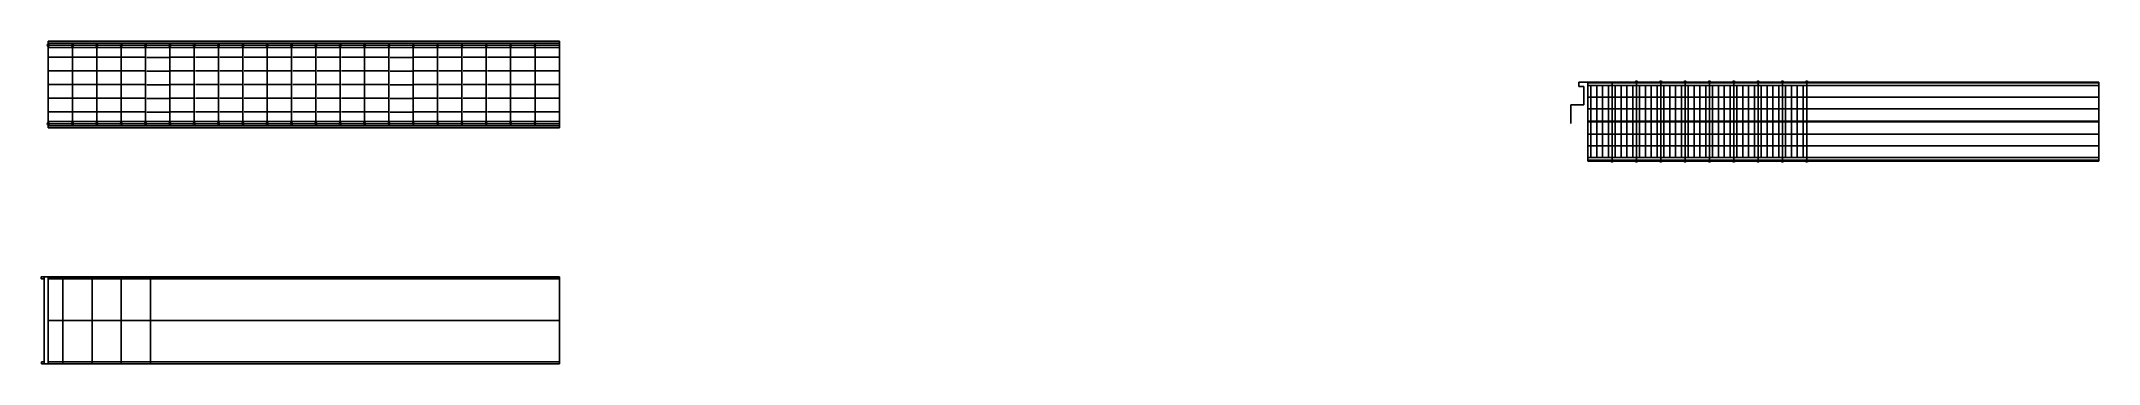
# Model space of a CAD drawing. Header units: feet. Extents: x 4436 to 29801, y 20329 to 47548.
# Drawn here: x 4436 to 29801, y 20329 to 24298 of the extents above.
import ezdxf

# ---------------------------------------------------------------- set-up
doc = ezdxf.new("R2010")
doc.units = ezdxf.units.FT
doc.header["$MEASUREMENT"] = 0
doc.linetypes.add('CENTER2', pattern=[1.125, 0.75, -0.125, 0.125, -0.125])

msp = doc.modelspace()

# ---------------------------------------------------------------- linework, layer by layer
for p, q in [((4524, 24274), (4524, 24298)), ((4524, 24298), (10824, 24298)), ((4524, 24275), (10824, 24275)), ((4524, 24275), (4524, 24221)), ((4524, 24248), (10824, 24248)), ((4524, 24221), (10824, 24221)), ((4524, 24221), (4524, 23993)), ((4524, 24221), (4524, 24209)), ((4537, 24100), (4813, 24100)), ((4824, 24275), (4824, 23765)), ((4837, 24100), (5113, 24100)), ((4837, 24100), (5113, 24100)), ((5124, 23765), (5124, 24275)), ((5137, 24100), (5413, 24100)), ((5137, 24100), (5413, 24100)), ((5424, 24275), (5424, 23765)), ((5436, 24100), (5712, 24100)), ((5436, 24100), (5712, 24100)), ((5724, 23765), (5724, 24275)), ((5738, 24099), (6014, 24099)), ((5738, 24099), (6014, 24099)), ((6024, 24275), (6024, 23765)), ((6035, 24100), (6311, 24100)), ((6035, 24100), (6311, 24100)), ((6324, 24275), (6324, 23765)), ((6337, 24100), (6613, 24100)), ((6624, 24275), (6624, 23765)), ((6637, 24100), (6913, 24100)), ((6637, 24100), (6913, 24100)), ((6924, 23765), (6924, 24275)), ((6937, 24100), (7213, 24100)), ((6937, 24100), (7213, 24100)), ((7224, 24275), (7224, 23765)), ((7236, 24100), (7512, 24100)), ((7236, 24100), (7512, 24100)), ((7524, 23765), (7524, 24275)), ((7537, 24100), (7813, 24100)), ((7824, 24275), (7824, 23765)), ((7837, 24100), (8113, 24100)), ((7837, 24100), (8113, 24100)), ((8124, 23765), (8124, 24275)), ((8137, 24100), (8413, 24100)), ((8137, 24100), (8413, 24100)), ((8424, 24275), (8424, 23765)), ((8436, 24100), (8712, 24100)), ((8436, 24100), (8712, 24100)), ((8724, 23765), (8724, 24275)), ((8738, 24099), (9014, 24099)), ((8738, 24099), (9014, 24099)), ((9024, 24275), (9024, 23765)), ((9035, 24100), (9311, 24100)), ((9035, 24100), (9311, 24100)), ((9324, 24275), (9324, 23765)), ((9337, 24100), (9613, 24100)), ((9624, 24275), (9624, 23765)), ((9637, 24100), (9913, 24100)), ((9637, 24100), (9913, 24100)), ((9924, 23765), (9924, 24275)), ((9937, 24100), (10213, 24100)), ((9937, 24100), (10213, 24100)), ((10224, 24275), (10224, 23765)), ((10236, 24100), (10512, 24100)), ((10236, 24100), (10512, 24100)), ((10524, 23765), (10524, 24275)), ((10536, 24100), (10812, 24100)), ((10536, 24100), (10812, 24100)), ((10824, 24298), (10824, 24274)), ((10824, 24275), (10824, 23255)), ((4524, 23993), (4524, 23765)), ((4537, 23932), (4813, 23932)), ((4837, 23932), (5113, 23932)), ((4837, 23932), (5113, 23932)), ((5137, 23932), (5413, 23932)), ((5137, 23932), (5413, 23932)), ((5436, 23932), (5712, 23932)), ((5436, 23932), (5712, 23932)), ((5738, 23931), (6014, 23931)), ((5738, 23931), (6014, 23931)), ((6035, 23932), (6311, 23932)), ((6035, 23932), (6311, 23932)), ((6337, 23932), (6613, 23932)), ((6637, 23932), (6913, 23932)), ((6637, 23932), (6913, 23932)), ((6937, 23932), (7213, 23932)), ((6937, 23932), (7213, 23932)), ((7236, 23932), (7512, 23932)), ((7236, 23932), (7512, 23932)), ((7537, 23932), (7813, 23932)), ((7837, 23932), (8113, 23932)), ((7837, 23932), (8113, 23932)), ((8137, 23932), (8413, 23932)), ((8137, 23932), (8413, 23932)), ((8436, 23932), (8712, 23932)), ((8436, 23932), (8712, 23932)), ((8738, 23931), (9014, 23931)), ((8738, 23931), (9014, 23931)), ((9035, 23932), (9311, 23932)), ((9035, 23932), (9311, 23932)), ((9337, 23932), (9613, 23932)), ((9637, 23932), (9913, 23932)), ((9637, 23932), (9913, 23932)), ((9937, 23932), (10213, 23932)), ((9937, 23932), (10213, 23932)), ((10236, 23932), (10512, 23932)), ((10236, 23932), (10512, 23932)), ((10536, 23932), (10812, 23932)), ((10536, 23932), (10812, 23932)), ((4524, 23537), (4524, 23765)), ((4537, 23764), (4813, 23764)), ((4537, 23596), (4813, 23596)), ((4824, 23255), (4824, 23765)), ((4837, 23764), (5113, 23764)), ((4837, 23764), (5113, 23764)), ((4837, 23596), (5113, 23596)), ((5124, 23765), (5124, 23255)), ((5137, 23764), (5413, 23764)), ((5137, 23764), (5413, 23764)), ((5137, 23596), (5413, 23596)), ((5137, 23596), (5413, 23596)), ((5424, 23255), (5424, 23765)), ((5436, 23764), (5712, 23764)), ((5436, 23764), (5712, 23764)), ((5436, 23596), (5712, 23596)), ((5436, 23596), (5712, 23596)), ((5724, 23765), (5724, 23255)), ((5738, 23763), (6014, 23763)), ((5738, 23763), (6014, 23763)), ((5738, 23595), (6014, 23595)), ((5738, 23595), (6014, 23595)), ((6024, 23255), (6024, 23765)), ((6035, 23764), (6311, 23764)), ((6035, 23764), (6311, 23764)), ((6035, 23596), (6311, 23596)), ((6035, 23596), (6311, 23596)), ((6324, 23255), (6324, 23765)), ((6337, 23764), (6613, 23764)), ((6337, 23596), (6613, 23596)), ((6624, 23255), (6624, 23765)), ((6637, 23764), (6913, 23764)), ((6637, 23764), (6913, 23764)), ((6637, 23596), (6913, 23596)), ((6637, 23596), (6913, 23596)), ((6924, 23765), (6924, 23255)), ((6937, 23764), (7213, 23764)), ((6937, 23764), (7213, 23764)), ((6937, 23596), (7213, 23596)), ((6937, 23596), (7213, 23596)), ((7224, 23255), (7224, 23765)), ((7236, 23764), (7512, 23764)), ((7236, 23764), (7512, 23764)), ((7236, 23596), (7512, 23596)), ((7236, 23596), (7512, 23596)), ((7524, 23765), (7524, 23255)), ((7537, 23764), (7813, 23764)), ((7537, 23596), (7813, 23596)), ((7824, 23255), (7824, 23765)), ((7837, 23764), (8113, 23764)), ((7837, 23764), (8113, 23764)), ((7837, 23596), (8113, 23596)), ((8124, 23765), (8124, 23255)), ((8137, 23764), (8413, 23764)), ((8137, 23764), (8413, 23764)), ((8137, 23596), (8413, 23596)), ((8137, 23596), (8413, 23596)), ((8424, 23255), (8424, 23765)), ((8436, 23764), (8712, 23764)), ((8436, 23764), (8712, 23764)), ((8436, 23596), (8712, 23596)), ((8436, 23596), (8712, 23596)), ((8724, 23765), (8724, 23255)), ((8738, 23763), (9014, 23763)), ((8738, 23763), (9014, 23763)), ((8738, 23595), (9014, 23595)), ((8738, 23595), (9014, 23595)), ((9024, 23255), (9024, 23765)), ((9035, 23764), (9311, 23764)), ((9035, 23764), (9311, 23764)), ((9035, 23596), (9311, 23596)), ((9035, 23596), (9311, 23596)), ((9324, 23255), (9324, 23765)), ((9337, 23764), (9613, 23764)), ((9337, 23596), (9613, 23596)), ((9624, 23255), (9624, 23765)), ((9637, 23764), (9913, 23764)), ((9637, 23764), (9913, 23764)), ((9637, 23596), (9913, 23596)), ((9637, 23596), (9913, 23596)), ((9924, 23765), (9924, 23255)), ((9937, 23764), (10213, 23764)), ((9937, 23764), (10213, 23764)), ((9937, 23596), (10213, 23596)), ((9937, 23596), (10213, 23596)), ((10224, 23255), (10224, 23765)), ((10236, 23764), (10512, 23764)), ((10236, 23764), (10512, 23764)), ((10236, 23596), (10512, 23596)), ((10236, 23596), (10512, 23596)), ((10524, 23765), (10524, 23255)), ((10524, 23255), (10524, 23765)), ((10536, 23764), (10812, 23764)), ((10536, 23764), (10812, 23764)), ((10536, 23596), (10812, 23596)), ((10536, 23596), (10812, 23596)), ((23501, 23796), (23390, 23796)), ((23390, 23796), (23390, 23742)), ((23390, 23742), (23451, 23742)), ((23451, 23742), (23451, 23514)), ((23501, 23796), (29801, 23796)), ((23501, 23796), (23501, 22824)), ((23501, 23796), (23501, 23784)), ((23501, 23796), (23681, 23796)), ((23501, 23796), (23801, 23796)), ((23501, 23784), (23501, 23784)), ((23501, 23784), (29801, 23784)), ((23501, 23754), (29801, 23754)), ((29801, 23610), (23501, 23610)), ((23501, 23610), (23501, 23604)), ((23539, 23616), (23539, 23748)), ((23539, 23616), (23539, 23748)), ((23539, 23472), (23539, 23604)), ((23539, 23472), (23539, 23604)), ((23611, 23616), (23611, 23748)), ((23611, 23616), (23611, 23748)), ((23611, 23472), (23611, 23604)), ((23611, 23472), (23611, 23604)), ((23681, 23796), (23681, 23796)), ((23683, 23616), (23683, 23748)), ((23683, 23616), (23683, 23748)), ((23683, 23472), (23683, 23604)), ((23683, 23472), (23683, 23604)), ((23755, 23616), (23755, 23748)), ((23755, 23616), (23755, 23748)), ((23755, 23472), (23755, 23604)), ((23755, 23472), (23755, 23604)), ((23801, 23796), (23801, 22824)), ((23839, 23616), (23839, 23748)), ((23839, 23616), (23839, 23748)), ((23839, 23472), (23839, 23604)), ((23839, 23472), (23839, 23604)), ((23911, 23616), (23911, 23748)), ((23911, 23616), (23911, 23748)), ((23911, 23472), (23911, 23604)), ((23911, 23472), (23911, 23604)), ((23983, 23616), (23983, 23748)), ((23983, 23616), (23983, 23748)), ((23983, 23472), (23983, 23604)), ((23983, 23472), (23983, 23604)), ((24055, 23616), (24055, 23748)), ((24055, 23616), (24055, 23748)), ((24055, 23472), (24055, 23604)), ((24055, 23472), (24055, 23604)), ((24101, 22824), (24101, 23796)), ((24139, 23616), (24139, 23748)), ((24139, 23616), (24139, 23748)), ((24139, 23472), (24139, 23604)), ((24139, 23472), (24139, 23604)), ((24211, 23616), (24211, 23748)), ((24211, 23616), (24211, 23748)), ((24211, 23472), (24211, 23604)), ((24211, 23472), (24211, 23604)), ((24283, 23616), (24283, 23748)), ((24283, 23616), (24283, 23748)), ((24283, 23472), (24283, 23604)), ((24283, 23472), (24283, 23604)), ((24355, 23616), (24355, 23748)), ((24355, 23616), (24355, 23748)), ((24355, 23472), (24355, 23604)), ((24355, 23472), (24355, 23604)), ((24401, 23796), (24401, 22824)), ((24439, 23616), (24439, 23748)), ((24439, 23616), (24439, 23748)), ((24439, 23472), (24439, 23604)), ((24439, 23472), (24439, 23604)), ((24511, 23616), (24511, 23748)), ((24511, 23616), (24511, 23748)), ((24511, 23472), (24511, 23604)), ((24511, 23472), (24511, 23604)), ((24583, 23616), (24583, 23748)), ((24583, 23616), (24583, 23748)), ((24583, 23472), (24583, 23604)), ((24583, 23472), (24583, 23604)), ((24655, 23616), (24655, 23748)), ((24655, 23616), (24655, 23748)), ((24655, 23472), (24655, 23604)), ((24655, 23472), (24655, 23604)), ((24701, 23796), (24701, 22824)), ((24739, 23616), (24739, 23748)), ((24739, 23616), (24739, 23748)), ((24739, 23472), (24739, 23604)), ((24739, 23472), (24739, 23604)), ((24811, 23616), (24811, 23748)), ((24811, 23616), (24811, 23748)), ((24811, 23472), (24811, 23604)), ((24811, 23472), (24811, 23604)), ((24852, 23610), (24852, 23610)), ((24883, 23616), (24883, 23748)), ((24883, 23616), (24883, 23748)), ((24883, 23472), (24883, 23604)), ((24883, 23472), (24883, 23604)), ((24955, 23616), (24955, 23748)), ((24955, 23616), (24955, 23748)), ((24955, 23472), (24955, 23604)), ((24955, 23472), (24955, 23604)), ((25001, 22824), (25001, 23796)), ((25039, 23616), (25039, 23748)), ((25039, 23616), (25039, 23748)), ((25039, 23472), (25039, 23604)), ((25039, 23472), (25039, 23604)), ((25111, 23616), (25111, 23748)), ((25111, 23616), (25111, 23748)), ((25111, 23472), (25111, 23604)), ((25111, 23472), (25111, 23604)), ((25183, 23616), (25183, 23748)), ((25183, 23616), (25183, 23748)), ((25183, 23472), (25183, 23604)), ((25183, 23472), (25183, 23604)), ((25255, 23616), (25255, 23748)), ((25255, 23616), (25255, 23748)), ((25255, 23472), (25255, 23604)), ((25255, 23472), (25255, 23604)), ((25301, 23796), (25301, 22824)), ((25339, 23616), (25339, 23748)), ((25339, 23616), (25339, 23748)), ((25339, 23472), (25339, 23604)), ((25339, 23472), (25339, 23604)), ((25411, 23616), (25411, 23748)), ((25411, 23616), (25411, 23748)), ((25411, 23472), (25411, 23604)), ((25411, 23472), (25411, 23604)), ((25483, 23616), (25483, 23748)), ((25483, 23616), (25483, 23748)), ((25483, 23472), (25483, 23604)), ((25483, 23472), (25483, 23604)), ((25555, 23616), (25555, 23748)), ((25555, 23616), (25555, 23748)), ((25555, 23472), (25555, 23604)), ((25555, 23472), (25555, 23604)), ((25601, 23796), (25601, 22824)), ((25639, 23616), (25639, 23748)), ((25639, 23616), (25639, 23748)), ((25639, 23472), (25639, 23604)), ((25639, 23472), (25639, 23604)), ((25711, 23616), (25711, 23748)), ((25711, 23616), (25711, 23748)), ((25711, 23472), (25711, 23604)), ((25711, 23472), (25711, 23604)), ((25783, 23616), (25783, 23748)), ((25783, 23616), (25783, 23748)), ((25783, 23472), (25783, 23604)), ((25783, 23472), (25783, 23604)), ((25855, 23616), (25855, 23748)), ((25855, 23616), (25855, 23748)), ((25855, 23472), (25855, 23604)), ((25855, 23472), (25855, 23604)), ((25901, 22824), (25901, 23796)), ((25939, 23616), (25939, 23748)), ((25939, 23616), (25939, 23748)), ((25939, 23472), (25939, 23604)), ((25939, 23472), (25939, 23604)), ((26011, 23616), (26011, 23748)), ((26011, 23616), (26011, 23748)), ((26011, 23472), (26011, 23604)), ((26011, 23472), (26011, 23604)), ((26083, 23616), (26083, 23748)), ((26083, 23616), (26083, 23748)), ((26083, 23472), (26083, 23604)), ((26083, 23472), (26083, 23604)), ((26155, 23616), (26155, 23748)), ((26155, 23616), (26155, 23748)), ((26155, 23472), (26155, 23604)), ((26155, 23472), (26155, 23604)), ((26201, 23796), (26201, 22824)), ((29801, 22824), (29801, 23796)), ((29801, 23784), (29801, 23796)), ((4524, 23309), (4524, 23537)), ((4537, 23428), (4813, 23428)), ((4837, 23428), (5113, 23428)), ((5137, 23428), (5413, 23428)), ((5137, 23428), (5413, 23428)), ((5436, 23428), (5712, 23428)), ((5436, 23428), (5712, 23428)), ((5738, 23427), (6014, 23427)), ((5738, 23427), (6014, 23427)), ((6035, 23428), (6311, 23428)), ((6035, 23428), (6311, 23428)), ((6337, 23428), (6613, 23428)), ((6637, 23428), (6913, 23428)), ((6637, 23428), (6913, 23428)), ((6937, 23428), (7213, 23428)), ((6937, 23428), (7213, 23428)), ((7236, 23428), (7512, 23428)), ((7236, 23428), (7512, 23428)), ((7537, 23428), (7813, 23428)), ((7837, 23428), (8113, 23428)), ((8137, 23428), (8413, 23428)), ((8137, 23428), (8413, 23428)), ((8436, 23428), (8712, 23428)), ((8436, 23428), (8712, 23428)), ((8738, 23427), (9014, 23427)), ((8738, 23427), (9014, 23427)), ((9035, 23428), (9311, 23428)), ((9035, 23428), (9311, 23428)), ((9337, 23428), (9613, 23428)), ((9637, 23428), (9913, 23428)), ((9637, 23428), (9913, 23428)), ((9937, 23428), (10213, 23428)), ((9937, 23428), (10213, 23428)), ((10236, 23428), (10512, 23428)), ((10236, 23428), (10512, 23428)), ((10536, 23428), (10812, 23428)), ((10536, 23428), (10812, 23428)), ((23451, 23514), (23292, 23514)), ((23292, 23514), (23292, 23286)), ((23501, 23466), (29801, 23466)), ((23501, 23466), (23501, 23460)), ((23539, 23328), (23539, 23460)), ((23539, 23328), (23539, 23460)), ((23611, 23328), (23611, 23460)), ((23611, 23328), (23611, 23460)), ((23683, 23328), (23683, 23460)), ((23683, 23328), (23683, 23460)), ((23755, 23328), (23755, 23460)), ((23755, 23328), (23755, 23460)), ((23839, 23328), (23839, 23460)), ((23839, 23328), (23839, 23460)), ((23911, 23328), (23911, 23460)), ((23911, 23328), (23911, 23460)), ((23983, 23328), (23983, 23460)), ((23983, 23328), (23983, 23460)), ((24055, 23328), (24055, 23460)), ((24055, 23328), (24055, 23460)), ((24139, 23328), (24139, 23460)), ((24139, 23328), (24139, 23460)), ((24211, 23328), (24211, 23460)), ((24211, 23328), (24211, 23460)), ((24283, 23328), (24283, 23460)), ((24283, 23328), (24283, 23460)), ((24355, 23328), (24355, 23460)), ((24355, 23328), (24355, 23460)), ((24439, 23328), (24439, 23460)), ((24439, 23328), (24439, 23460)), ((24511, 23328), (24511, 23460)), ((24511, 23328), (24511, 23460)), ((24583, 23328), (24583, 23460)), ((24583, 23328), (24583, 23460)), ((24655, 23328), (24655, 23460)), ((24655, 23328), (24655, 23460)), ((24739, 23328), (24739, 23460)), ((24739, 23328), (24739, 23460)), ((24811, 23328), (24811, 23460)), ((24811, 23328), (24811, 23460)), ((24883, 23328), (24883, 23460)), ((24883, 23328), (24883, 23460)), ((24955, 23328), (24955, 23460)), ((24955, 23328), (24955, 23460)), ((25039, 23328), (25039, 23460)), ((25039, 23328), (25039, 23460)), ((25111, 23328), (25111, 23460)), ((25111, 23328), (25111, 23460)), ((25183, 23328), (25183, 23460)), ((25183, 23328), (25183, 23460)), ((25255, 23328), (25255, 23460)), ((25255, 23328), (25255, 23460)), ((25339, 23328), (25339, 23460)), ((25339, 23328), (25339, 23460)), ((25411, 23328), (25411, 23460)), ((25411, 23328), (25411, 23460)), ((25483, 23328), (25483, 23460)), ((25483, 23328), (25483, 23460)), ((25555, 23328), (25555, 23460)), ((25555, 23328), (25555, 23460)), ((25639, 23328), (25639, 23460)), ((25639, 23328), (25639, 23460)), ((25711, 23328), (25711, 23460)), ((25711, 23328), (25711, 23460)), ((25783, 23328), (25783, 23460)), ((25783, 23328), (25783, 23460)), ((25855, 23328), (25855, 23460)), ((25855, 23328), (25855, 23460)), ((25939, 23328), (25939, 23460)), ((25939, 23328), (25939, 23460)), ((26011, 23328), (26011, 23460)), ((26011, 23328), (26011, 23460)), ((26083, 23328), (26083, 23460)), ((26083, 23328), (26083, 23460)), ((26155, 23328), (26155, 23460)), ((26155, 23328), (26155, 23460)), ((4524, 23309), (10824, 23309)), ((4524, 23255), (4524, 23309)), ((4524, 23282), (10824, 23282)), ((10824, 23255), (4524, 23255)), ((4524, 23255), (4524, 23231)), ((4524, 23231), (10824, 23231)), ((10824, 23231), (10824, 23255)), ((23501, 23310), (23501, 23316)), ((23501, 23316), (29801, 23316)), ((29801, 23310), (23501, 23310)), ((23501, 23304), (29801, 23304)), ((23501, 23154), (29801, 23154)), ((23539, 23292), (23539, 23160)), ((23539, 23292), (23539, 23160)), ((23539, 23148), (23539, 23016)), ((23539, 23148), (23539, 23016)), ((23611, 23292), (23611, 23160)), ((23611, 23292), (23611, 23160)), ((23611, 23148), (23611, 23016)), ((23611, 23148), (23611, 23016)), ((23683, 23292), (23683, 23160)), ((23683, 23292), (23683, 23160)), ((23683, 23148), (23683, 23016)), ((23683, 23148), (23683, 23016)), ((23755, 23292), (23755, 23160)), ((23755, 23292), (23755, 23160)), ((23755, 23148), (23755, 23016)), ((23755, 23148), (23755, 23016)), ((23839, 23292), (23839, 23160)), ((23839, 23292), (23839, 23160)), ((23839, 23148), (23839, 23016)), ((23839, 23148), (23839, 23016)), ((23911, 23292), (23911, 23160)), ((23911, 23292), (23911, 23160)), ((23911, 23148), (23911, 23016)), ((23911, 23148), (23911, 23016)), ((23983, 23292), (23983, 23160)), ((23983, 23292), (23983, 23160)), ((23983, 23148), (23983, 23016)), ((23983, 23148), (23983, 23016)), ((24055, 23292), (24055, 23160)), ((24055, 23292), (24055, 23160)), ((24055, 23148), (24055, 23016)), ((24055, 23148), (24055, 23016)), ((24139, 23292), (24139, 23160)), ((24139, 23292), (24139, 23160)), ((24139, 23148), (24139, 23016)), ((24139, 23148), (24139, 23016)), ((24211, 23292), (24211, 23160)), ((24211, 23292), (24211, 23160)), ((24211, 23148), (24211, 23016)), ((24211, 23148), (24211, 23016)), ((24283, 23292), (24283, 23160)), ((24283, 23292), (24283, 23160)), ((24283, 23148), (24283, 23016)), ((24283, 23148), (24283, 23016)), ((24355, 23292), (24355, 23160)), ((24355, 23292), (24355, 23160)), ((24355, 23148), (24355, 23016)), ((24355, 23148), (24355, 23016)), ((24439, 23292), (24439, 23160)), ((24439, 23292), (24439, 23160)), ((24439, 23148), (24439, 23016)), ((24439, 23148), (24439, 23016)), ((24511, 23292), (24511, 23160)), ((24511, 23292), (24511, 23160)), ((24511, 23148), (24511, 23016)), ((24511, 23148), (24511, 23016)), ((24583, 23292), (24583, 23160)), ((24583, 23292), (24583, 23160)), ((24583, 23148), (24583, 23016)), ((24583, 23148), (24583, 23016)), ((24655, 23292), (24655, 23160)), ((24655, 23292), (24655, 23160)), ((24655, 23148), (24655, 23016)), ((24655, 23148), (24655, 23016)), ((24739, 23292), (24739, 23160)), ((24739, 23292), (24739, 23160)), ((24739, 23148), (24739, 23016)), ((24739, 23148), (24739, 23016)), ((24811, 23292), (24811, 23160)), ((24811, 23292), (24811, 23160)), ((24811, 23148), (24811, 23016)), ((24811, 23148), (24811, 23016)), ((24883, 23292), (24883, 23160)), ((24883, 23292), (24883, 23160)), ((24883, 23148), (24883, 23016)), ((24883, 23148), (24883, 23016)), ((24955, 23292), (24955, 23160)), ((24955, 23292), (24955, 23160)), ((24955, 23148), (24955, 23016)), ((24955, 23148), (24955, 23016)), ((25039, 23292), (25039, 23160)), ((25039, 23292), (25039, 23160)), ((25039, 23148), (25039, 23016)), ((25039, 23148), (25039, 23016)), ((25111, 23292), (25111, 23160)), ((25111, 23292), (25111, 23160)), ((25111, 23148), (25111, 23016)), ((25111, 23148), (25111, 23016)), ((25183, 23292), (25183, 23160)), ((25183, 23292), (25183, 23160)), ((25183, 23148), (25183, 23016)), ((25183, 23148), (25183, 23016)), ((25255, 23292), (25255, 23160)), ((25255, 23292), (25255, 23160)), ((25255, 23148), (25255, 23016)), ((25255, 23148), (25255, 23016)), ((25339, 23292), (25339, 23160)), ((25339, 23292), (25339, 23160)), ((25339, 23148), (25339, 23016)), ((25339, 23148), (25339, 23016)), ((25411, 23292), (25411, 23160)), ((25411, 23292), (25411, 23160)), ((25411, 23148), (25411, 23016)), ((25411, 23148), (25411, 23016)), ((25483, 23292), (25483, 23160)), ((25483, 23292), (25483, 23160)), ((25483, 23148), (25483, 23016)), ((25483, 23148), (25483, 23016)), ((25555, 23292), (25555, 23160)), ((25555, 23292), (25555, 23160)), ((25555, 23148), (25555, 23016)), ((25555, 23148), (25555, 23016)), ((25639, 23292), (25639, 23160)), ((25639, 23292), (25639, 23160)), ((25639, 23148), (25639, 23016)), ((25639, 23148), (25639, 23016)), ((25711, 23292), (25711, 23160)), ((25711, 23292), (25711, 23160)), ((25711, 23148), (25711, 23016)), ((25711, 23148), (25711, 23016)), ((25783, 23292), (25783, 23160)), ((25783, 23292), (25783, 23160)), ((25783, 23148), (25783, 23016)), ((25783, 23148), (25783, 23016)), ((25855, 23292), (25855, 23160)), ((25855, 23292), (25855, 23160)), ((25855, 23148), (25855, 23016)), ((25855, 23148), (25855, 23016)), ((25939, 23292), (25939, 23160)), ((25939, 23292), (25939, 23160)), ((25939, 23148), (25939, 23016)), ((25939, 23148), (25939, 23016)), ((26011, 23292), (26011, 23160)), ((26011, 23292), (26011, 23160)), ((26011, 23148), (26011, 23016)), ((26011, 23148), (26011, 23016)), ((26083, 23292), (26083, 23160)), ((26083, 23292), (26083, 23160)), ((26083, 23148), (26083, 23016)), ((26083, 23148), (26083, 23016)), ((26155, 23292), (26155, 23160)), ((26155, 23292), (26155, 23160)), ((26155, 23148), (26155, 23016)), ((26155, 23148), (26155, 23016)), ((29801, 23010), (23501, 23010)), ((23501, 22866), (29801, 22866)), ((23501, 22836), (29801, 22836)), ((23539, 23004), (23539, 22872)), ((23539, 23004), (23539, 22872)), ((23611, 23004), (23611, 22872)), ((23611, 23004), (23611, 22872)), ((23683, 23004), (23683, 22872)), ((23683, 23004), (23683, 22872)), ((23755, 23004), (23755, 22872)), ((23755, 23004), (23755, 22872)), ((23839, 23004), (23839, 22872)), ((23839, 23004), (23839, 22872)), ((23911, 23004), (23911, 22872)), ((23911, 23004), (23911, 22872)), ((23983, 23004), (23983, 22872)), ((23983, 23004), (23983, 22872)), ((24055, 23004), (24055, 22872)), ((24055, 23004), (24055, 22872)), ((24139, 23004), (24139, 22872)), ((24139, 23004), (24139, 22872)), ((24211, 23004), (24211, 22872)), ((24211, 23004), (24211, 22872)), ((24283, 23004), (24283, 22872)), ((24283, 23004), (24283, 22872)), ((24355, 23004), (24355, 22872)), ((24355, 23004), (24355, 22872)), ((24439, 23004), (24439, 22872)), ((24439, 23004), (24439, 22872)), ((24511, 23004), (24511, 22872)), ((24511, 23004), (24511, 22872)), ((24583, 23004), (24583, 22872)), ((24583, 23004), (24583, 22872)), ((24655, 23004), (24655, 22872)), ((24655, 23004), (24655, 22872)), ((24739, 23004), (24739, 22872)), ((24739, 23004), (24739, 22872)), ((24811, 23004), (24811, 22872)), ((24811, 23004), (24811, 22872)), ((24883, 23004), (24883, 22872)), ((24883, 23004), (24883, 22872)), ((24955, 23004), (24955, 22872)), ((24955, 23004), (24955, 22872)), ((25039, 23004), (25039, 22872)), ((25039, 23004), (25039, 22872)), ((25111, 23004), (25111, 22872)), ((25111, 23004), (25111, 22872)), ((25183, 23004), (25183, 22872)), ((25183, 23004), (25183, 22872)), ((25255, 23004), (25255, 22872)), ((25255, 23004), (25255, 22872)), ((25339, 23004), (25339, 22872)), ((25339, 23004), (25339, 22872)), ((25411, 23004), (25411, 22872)), ((25411, 23004), (25411, 22872)), ((25483, 23004), (25483, 22872)), ((25483, 23004), (25483, 22872)), ((25555, 23004), (25555, 22872)), ((25555, 23004), (25555, 22872)), ((25639, 23004), (25639, 22872)), ((25639, 23004), (25639, 22872)), ((25711, 23004), (25711, 22872)), ((25711, 23004), (25711, 22872)), ((25783, 23004), (25783, 22872)), ((25783, 23004), (25783, 22872)), ((25855, 23004), (25855, 22872)), ((25855, 23004), (25855, 22872)), ((25939, 23004), (25939, 22872)), ((25939, 23004), (25939, 22872)), ((26011, 23004), (26011, 22872)), ((26011, 23004), (26011, 22872)), ((26083, 23004), (26083, 22872)), ((26083, 23004), (26083, 22872)), ((26155, 23004), (26155, 22872)), ((26155, 23004), (26155, 22872)), ((23501, 22824), (29801, 22824)), ((4524, 21397), (4436, 21397)), ((4436, 21397), (4436, 21373)), ((4436, 21373), (4473, 21373)), ((4473, 21397), (4473, 20329)), ((4524, 21397), (10824, 21397)), ((4524, 21320), (4524, 21397)), ((4524, 21385), (10824, 21385)), ((4524, 21374), (10824, 21374)), ((4524, 21320), (4524, 21092)), ((4704, 21397), (4704, 20330)), ((5064, 20330), (5064, 21397)), ((5424, 21397), (5424, 20330)), ((5784, 20330), (5784, 21397)), ((10824, 21374), (10824, 21397)), ((10824, 21374), (10824, 20354)), ((4524, 21092), (4524, 20864)), ((4524, 20636), (4524, 20864)), ((4524, 20408), (4524, 20636)), ((4473, 20353), (4442, 20353)), ((4442, 20353), (4442, 20329)), ((4442, 20329), (4524, 20330)), ((4524, 20330), (4524, 20408)), ((10824, 20354), (4524, 20354)), ((4524, 20330), (10824, 20330)), ((10824, 20330), (10824, 20354))]:
    msp.add_line(p, q)
at = {"linetype": 'CENTER2'}
msp.add_line((4524, 20863), (10824, 20863), dxfattribs=at)
at = {"color": 242, "true_color": 0xcd2027}
for centre, radius in [((4524, 24248), 12), ((4824, 24248), 12), ((5124, 24248), 12), ((5424, 24248), 12), ((5724, 24248), 12), ((6024, 24248), 12), ((6324, 24248), 12), ((6624, 24248), 12), ((6924, 24248), 12), ((7224, 24248), 12), ((7524, 24248), 12), ((7824, 24248), 12), ((8124, 24248), 12), ((8424, 24248), 12), ((8724, 24248), 12), ((9024, 24248), 12), ((9324, 24248), 12), ((9624, 24248), 12), ((9924, 24248), 12), ((10224, 24248), 12), ((10524, 24248), 12), ((24101, 23796), 12), ((24401, 23796), 12), ((24701, 23796), 12), ((25001, 23796), 12), ((25301, 23796), 12), ((25601, 23796), 12), ((25901, 23796), 12), ((26201, 23796), 12), ((4524, 23282), 12), ((4824, 23282), 12), ((5124, 23282), 12), ((5424, 23282), 12), ((5724, 23282), 12), ((6024, 23282), 12), ((6324, 23282), 12), ((6624, 23282), 12), ((6924, 23282), 12), ((7224, 23282), 12), ((7524, 23282), 12), ((7824, 23282), 12), ((8124, 23282), 12), ((8424, 23282), 12), ((8724, 23282), 12), ((9024, 23282), 12), ((9324, 23282), 12), ((9624, 23282), 12), ((9924, 23282), 12), ((10224, 23282), 12), ((10524, 23282), 12), ((23801, 22824), 12), ((24101, 22824), 12), ((24401, 22824), 12), ((24701, 22824), 12), ((25001, 22824), 12), ((25301, 22824), 12), ((25601, 22824), 12), ((25901, 22824), 12), ((26201, 22824), 12), ((4704, 21385), 6.54), ((5064, 21385), 6.54), ((5424, 21385), 6.54), ((5784, 21385), 6.54)]:
    msp.add_circle(centre, radius, dxfattribs=at)

doc.saveas('drawing.dxf')
